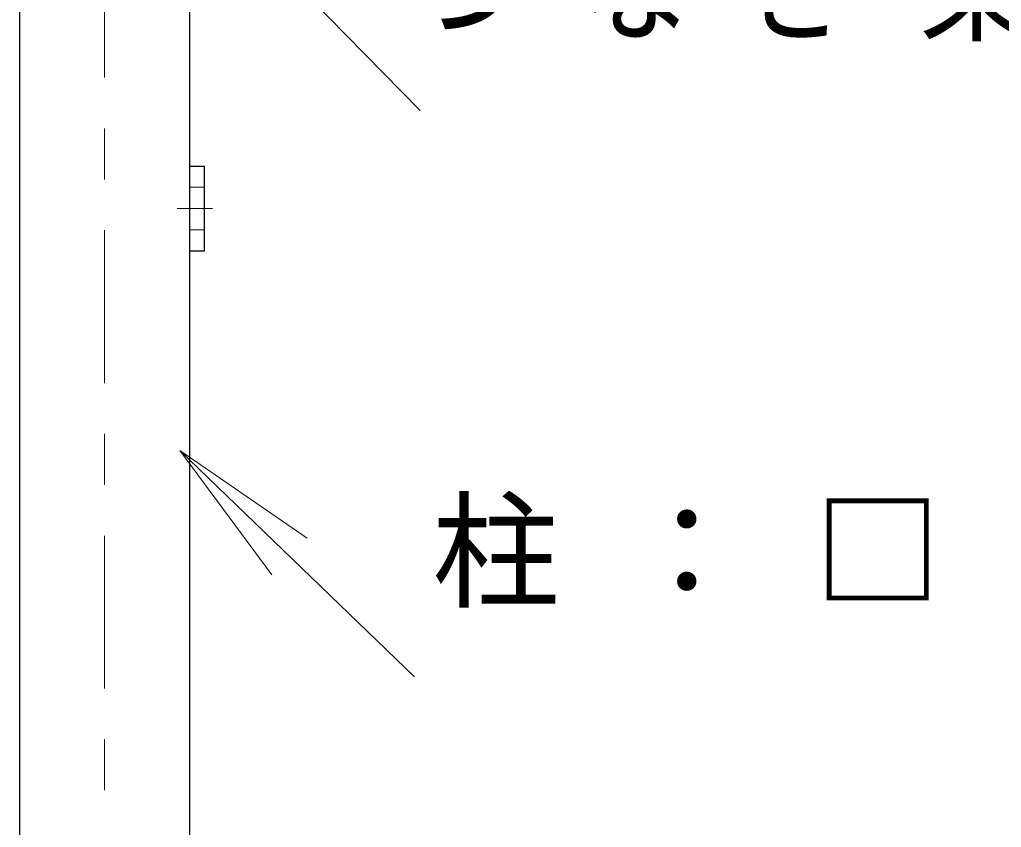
# Model space of a CAD drawing. Units: millimetres on the paper. Extents: x -385 to 0, y 0 to 267.
# Drawn here: x -102.09 to -82.81, y 181.39 to 197.26 of the extents above; entities that cross this region are included whole.
import ezdxf

# ---------------------------------------------------------------- set-up
doc = ezdxf.new("R2010")
doc.units = ezdxf.units.MM
doc.linetypes.add('USER1', pattern=[4.5, 2.5, -2])
doc.linetypes.add('USER2', pattern=[6, 3, -1, 1, -1])
doc.layers.add('1_30', color=190, linetype='Continuous', lineweight=25)
doc.styles.add('ＭＳ ゴシック', font='')
doc.styles.get('ＭＳ ゴシック').set_extended_font_data('MS Gothic')

# ---------------------------------------------------------------- blocks, each defined once
blk = doc.blocks.new('open_arrow')
at = {"color": 0, "linetype": 'Continuous', "lineweight": -2}
blk.add_lwpolyline([(7.5, 1.25), (0, 0), (7.5, -1.25)], dxfattribs=at)

msp = doc.modelspace()

# ---------------------------------------------------------------- linework, layer by layer
at = {"layer": '1_30', "color": 4, "linetype": 'USER2', "lineweight": 13}
for p, q in [((-100.426, 205.121), (-100.426, 147.205)), ((-98.999, 193.55), (-98.303, 193.55))]:
    msp.add_line(p, q, dxfattribs=at)
at = {"layer": '1_30', "color": 4}
for p, q in [((-102.092, 204.05), (-102.092, 156.016)), ((-98.759, 204.05), (-98.759, 156.016)), ((-98.759, 194.383), (-98.459, 194.383)), ((-98.459, 192.716), (-98.459, 194.383)), ((-98.759, 192.716), (-98.459, 192.716))]:
    msp.add_line(p, q, dxfattribs=at)
at = {"layer": '1_30', "color": 7, "lineweight": 13}
for p, q in [((-99.647, 201.003), (-94.229, 195.477)), ((-98.949, 188.796), (-94.34, 184.345))]:
    msp.add_line(p, q, dxfattribs=at)
at = {"layer": '1_30', "color": 4, "linetype": 'USER1', "lineweight": 13}
for p, q in [((-98.759, 193.966), (-98.459, 193.966)), ((-98.759, 193.133), (-98.459, 193.133))]:
    msp.add_line(p, q, dxfattribs=at)

# ---------------------------------------------------------------- block references
at = {"layer": '1_30', "color": 7, "lineweight": 13, "xscale": 0.4, "yscale": 0.4, "rotation": 316}
msp.add_blockref('open_arrow', (-98.949, 188.796), dxfattribs=at)

# ---------------------------------------------------------------- texts
at = {"layer": '1_30', "color": 7, "char_height": 1.833, "attachment_point": 4, "style": 'ＭＳ ゴシック'}
for s, insert in [('\\T1.5;\\W0.9;つなぎ梁：□-100×50×3.2', (-94.547, 197.852)), ('\\T1.5;柱：□-100×100×4.5', (-93.992, 186.72))]:
    msp.add_mtext(s, dxfattribs=dict(at, insert=insert))

doc.saveas('drawing.dxf')
